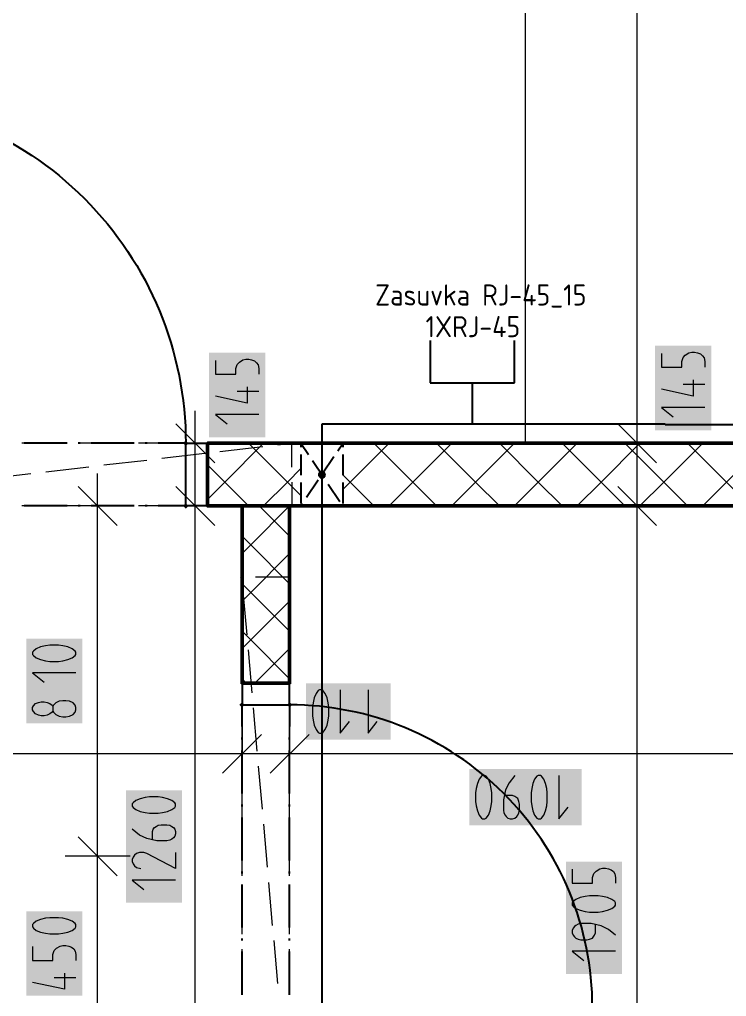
# Model space of a CAD drawing. Header units: millimetres. Extents: x 0 to 594, y 0 to 420.
# Drawn here: x 504.89 to 521.64, y 270.14 to 293.3 of the extents above; entities that cross this region are included whole.
import ezdxf
from ezdxf.enums import TextEntityAlignment as Align

# ---------------------------------------------------------------- set-up
doc = ezdxf.new("R2010")
doc.units = ezdxf.units.MM
doc.header["$LTSCALE"] = 8
for name, color, linetype in [('DESC', 1, 'Continuous'), ('PDF_Dvere', 7, 'Continuous'), ('PDF_Koty delkove', 7, 'Continuous'), ('PDF_Kuchyne', 7, 'Continuous'), ('PDF_Popis Prostupy', 7, 'Continuous'), ('PDF_Preklady', 7, 'Continuous'), ('PDF_Pricky zdene', 7, 'Continuous'), ('PDF_Prostupy', 7, 'Continuous'), ('RED_2.5mm^2', 1, 'Continuous'), ('SYMS', 7, 'Continuous'), ('TAGS', 160, 'Continuous')]:
    doc.layers.add(name, color=color, linetype=linetype)
doc.styles.add('WD_IEC', font='isocp2.shx', dxfattribs={"width": 0.9, "height": 4})

# ---------------------------------------------------------------- blocks, each defined once
blk = doc.blocks.new('RJ45Zasuvka_')
at = {"layer": 'SYMS'}
for p, q in [((0, 0), (0, 1)), ((-1, 0), (-1, -1)), ((1, 0), (-1, 0)), ((1, -1), (1, 0))]:
    blk.add_line(p, q, dxfattribs=at)
at = {"style": 'WD_IEC'}
for tag, height, p in [('INST', 2.7, (-6.093, 12.868)), ('LOC', 2.7, (-6.093, 9.868)), ('TAG1', 2.5, (-6, 6.828)), ('XREF', 2.7, (-6, -2.915)), ('DESC1', 2.7, (-6, -5.715)), ('DESC2', 2.7, (-6, -8.955)), ('DESC3', 2.7, (-6, -12.195))]:
    blk.add_attdef(tag, text='', height=height, dxfattribs=at).set_placement(p, align=Align.RIGHT)
for tag, p, height, flags in [('MFG', (3.917, 14.122), 1.5, 9), ('CAT', (3.917, 11.622), 1.5, 9), ('X2TERM01', (0, 1), 0.08, 1), ('ASSYCODE', (2.5, -0.75), 1, 1), ('FAMILY', (2.5, -2.25), 1, 1)]:
    blk.add_attdef(tag, p, '', height=height, dxfattribs=dict(at, flags=flags))
at = {"style": 'WD_IEC', "width": 0.8}
blk.add_attdef('TERM01', text='', height=2, rotation=90, dxfattribs=at).set_placement((-1, 1), align=Align.RIGHT)

msp = doc.modelspace()

# ---------------------------------------------------------------- linework, layer by layer
at = {"layer": 'PDF_Dvere', "lineweight": 25}
for points in [[(501.258, 283.256), (500.633, 283.256), (500.633, 291.456, -0.414214), (508.832, 283.256), (508.177, 283.256)], [(511.292, 269.929), (511.292, 269.88), (518.467, 269.88, 0.414214), (511.292, 277.055), (511.292, 276.54)]]:
    msp.add_lwpolyline(points, format="xyb", dxfattribs=at)
for points in [[(506.025, 283.256), (505, 283.256)], [(506.332, 283.256), (506.281, 283.256)], [(507.613, 283.256), (506.588, 283.256)], [(507.921, 283.256), (507.87, 283.256)], [(506.025, 281.77), (505, 281.77)], [(506.332, 281.77), (506.281, 281.77)], [(507.613, 281.77), (506.588, 281.77)], [(507.921, 281.77), (507.87, 281.77)], [(508.832, 281.77), (508.177, 281.77)], [(510.165, 276.54), (510.165, 277.055)], [(510.165, 276.233), (510.165, 276.284)], [(511.292, 276.233), (511.292, 276.284)], [(510.165, 274.951), (510.165, 275.976)], [(511.292, 274.951), (511.292, 275.976)], [(510.165, 274.644), (510.165, 274.695)], [(511.292, 274.644), (511.292, 274.695)], [(510.165, 273.363), (510.165, 274.388)], [(511.292, 273.363), (511.292, 274.388)], [(510.165, 273.055), (510.165, 273.106)], [(511.292, 273.055), (511.292, 273.106)], [(510.165, 271.774), (510.165, 272.799)], [(511.292, 271.774), (511.292, 272.799)], [(510.165, 271.466), (510.165, 271.518)], [(511.292, 271.466), (511.292, 271.518)], [(510.165, 270.185), (510.165, 271.21)], [(511.292, 270.185), (511.292, 271.21)]]:
    msp.add_lwpolyline(points, dxfattribs=at)
for points in [[(509.345, 281.77), (508.832, 281.77), (508.832, 283.256), (509.345, 283.256)], [(510.165, 277.568), (510.165, 277.055), (511.292, 277.055), (511.292, 277.568)]]:
    msp.add_lwpolyline(points, close=True, dxfattribs=at)
at = {"layer": 'PDF_Dvere', "lineweight": 25, "transparency": 33554559}
for points in [[(508.897, 283.256), (508.832, 283.192), (508.832, 283.32), (508.768, 283.256)], [(508.897, 281.77), (508.832, 281.706), (508.832, 281.834), (508.768, 281.77)], [(510.165, 276.991), (510.101, 277.055), (510.229, 277.055), (510.165, 277.119)], [(511.292, 276.991), (511.228, 277.055), (511.357, 277.055), (511.292, 277.119)]]:
    msp.add_solid(points, dxfattribs=at)
at = {"layer": 'PDF_Koty delkove', "lineweight": 18}
for points in [[(519.529, 258.451), (519.529, 260.553), (519.529, 261.764), (519.529, 262.244), (519.529, 281.77), (519.529, 283.256), (519.529, 340.194)], [(520.105, 285.386), (520.105, 285.057), (520.583, 285.057), (520.583, 285.194), (520.618, 285.29), (520.669, 285.345), (520.754, 285.399), (520.822, 285.413), (520.89, 285.413), (520.959, 285.399), (521.027, 285.372), (521.078, 285.331), (521.113, 285.277), (521.13, 285.194), (521.13, 285.057)], [(509.539, 285.22), (509.539, 284.891), (510.017, 284.891), (510.017, 285.028), (510.052, 285.123), (510.103, 285.178), (510.188, 285.233), (510.256, 285.247), (510.324, 285.247), (510.393, 285.233), (510.461, 285.206), (510.512, 285.164), (510.547, 285.11), (510.564, 285.028), (510.564, 284.891)], [(510.29, 284.59), (510.29, 284.206), (509.539, 284.371)], [(520.856, 284.756), (520.856, 284.372), (520.105, 284.537)], [(521.13, 284.647), (520.618, 284.647)], [(510.564, 284.48), (510.052, 284.48)], [(509.056, 283.256), (509.056, 284.025)], [(510.564, 283.933), (509.539, 283.933), (509.812, 283.714)], [(521.13, 284.099), (520.105, 284.099), (520.378, 283.88)], [(509.517, 282.795), (508.595, 283.717)], [(519.99, 282.795), (519.068, 283.717)], [(509.825, 283.256), (509.056, 283.256), (508.287, 283.256)], [(509.056, 247.177), (509.056, 258.451), (509.056, 260.553), (509.056, 267.266), (509.056, 268.855), (509.056, 281.77), (509.056, 283.256)], [(520.298, 283.256), (519.529, 283.256), (518.76, 283.256)], [(506.742, 281.77), (506.742, 282.539)], [(507.203, 281.309), (506.281, 282.231)], [(509.517, 281.309), (508.595, 282.231)], [(519.99, 281.309), (519.068, 282.231)], [(507.511, 281.77), (506.742, 281.77), (505.973, 281.77)], [(506.742, 268.855), (506.742, 273.468), (506.742, 281.77)], [(509.825, 281.77), (509.056, 281.77), (508.287, 281.77)], [(520.298, 281.77), (519.529, 281.77), (518.76, 281.77)], [(505.818, 278.468), (505.613, 278.468), (505.512, 278.454), (505.392, 278.427), (505.289, 278.386), (505.221, 278.331), (505.204, 278.303), (505.204, 278.249), (505.221, 278.221), (505.289, 278.167), (505.392, 278.126), (505.512, 278.098), (505.613, 278.084), (505.818, 278.084), (505.921, 278.098), (506.041, 278.126), (506.143, 278.167), (506.212, 278.221), (506.229, 278.249), (506.229, 278.303), (506.212, 278.331), (506.143, 278.386), (506.041, 278.427), (505.921, 278.454), (505.818, 278.468)], [(506.229, 277.811), (505.204, 277.811), (505.477, 277.592)], [(511.878, 276.574), (511.919, 276.471), (511.973, 276.403), (512.001, 276.386), (512.056, 276.386), (512.083, 276.403), (512.138, 276.471), (512.179, 276.574), (512.207, 276.694), (512.221, 276.795), (512.221, 277), (512.207, 277.103), (512.179, 277.223), (512.138, 277.325), (512.083, 277.394), (512.056, 277.411), (512.001, 277.411), (511.973, 277.394), (511.919, 277.325), (511.878, 277.223), (511.851, 277.103), (511.837, 277)], [(512.494, 277.411), (512.494, 276.386), (512.713, 276.659)], [(513.151, 277.411), (513.151, 276.386), (513.37, 276.659)], [(505.682, 276.907), (505.665, 276.88), (505.613, 276.839), (505.546, 276.812), (505.477, 276.798), (505.408, 276.798), (505.341, 276.812), (505.272, 276.839), (505.221, 276.894), (505.204, 276.935), (505.204, 276.989), (505.221, 277.03), (505.272, 277.085), (505.341, 277.113), (505.408, 277.127), (505.477, 277.127), (505.546, 277.113), (505.613, 277.085), (505.665, 277.044), (505.682, 277.017)], [(511.837, 277), (511.837, 276.795), (511.851, 276.694), (511.878, 276.574)], [(510.165, 276.662), (510.165, 275.894), (510.165, 275.125)], [(511.292, 276.662), (511.292, 275.894), (511.292, 275.125)], [(510.626, 276.355), (509.704, 275.432)], [(511.754, 276.355), (510.831, 275.432)], [(541.427, 275.894), (536.895, 275.894), (534.252, 275.894), (533.486, 275.894), (522.465, 275.894), (511.292, 275.894), (510.165, 275.894), (491.818, 275.894), (489.05, 275.894), (476.75, 275.894), (474.598, 275.894)], [(516.632, 275.381), (516.495, 275.21), (516.412, 275.039)], [(517.672, 275.381), (517.672, 274.356), (517.891, 274.629)], [(507.582, 274.735), (507.566, 274.708), (507.566, 274.653), (507.582, 274.625), (507.651, 274.571), (507.753, 274.53), (507.873, 274.502), (507.975, 274.488), (508.18, 274.488), (508.282, 274.502), (508.402, 274.53), (508.505, 274.571), (508.573, 274.625), (508.591, 274.653), (508.591, 274.708), (508.573, 274.735), (508.505, 274.79), (508.402, 274.831), (508.282, 274.858), (508.18, 274.872)], [(508.18, 274.872), (507.975, 274.872), (507.873, 274.858), (507.753, 274.831), (507.651, 274.79), (507.582, 274.735)], [(516.412, 275.039), (516.358, 274.8), (516.358, 274.56), (516.372, 274.493), (516.399, 274.441), (516.426, 274.407), (516.467, 274.373), (516.522, 274.356), (516.577, 274.356), (516.632, 274.373), (516.673, 274.407), (516.7, 274.441), (516.728, 274.493), (516.742, 274.56), (516.742, 274.698), (516.728, 274.765), (516.7, 274.834), (516.632, 274.885), (516.577, 274.903), (516.385, 274.903)], [(508.044, 273.859), (508.044, 274.05), (508.061, 274.106), (508.095, 274.147), (508.13, 274.174), (508.18, 274.201), (508.249, 274.215), (508.385, 274.215), (508.454, 274.201), (508.505, 274.174), (508.539, 274.147), (508.573, 274.106), (508.591, 274.05), (508.591, 273.996), (508.573, 273.941), (508.539, 273.9), (508.505, 273.873), (508.454, 273.845), (508.385, 273.831), (508.146, 273.831), (507.907, 273.886), (507.736, 273.968), (507.566, 274.106)], [(507.203, 273.006), (506.281, 273.929)], [(507.511, 273.468), (506.742, 273.468), (505.973, 273.468)], [(508.591, 273.558), (508.591, 273.174), (507.907, 273.531), (507.839, 273.558), (507.736, 273.558), (507.668, 273.531), (507.617, 273.49), (507.582, 273.448), (507.566, 273.393), (507.566, 273.339), (507.582, 273.284), (507.617, 273.243), (507.668, 273.202), (507.77, 273.174)], [(517.991, 273.157), (517.991, 272.829), (518.469, 272.829), (518.469, 272.966), (518.504, 273.061), (518.555, 273.116), (518.64, 273.17), (518.708, 273.184), (518.776, 273.184), (518.845, 273.17), (518.913, 273.143), (518.964, 273.102), (518.999, 273.048), (519.016, 272.966), (519.016, 272.829)], [(508.591, 272.901), (507.566, 272.901), (507.839, 272.682)], [(518.605, 272.527), (518.4, 272.527), (518.299, 272.513), (518.179, 272.486), (518.076, 272.445), (518.008, 272.391), (517.991, 272.363), (517.991, 272.309), (518.008, 272.281), (518.076, 272.227), (518.179, 272.186), (518.299, 272.158), (518.4, 272.144), (518.605, 272.144), (518.708, 272.158), (518.828, 272.186), (518.93, 272.227), (518.999, 272.281), (519.016, 272.309)], [(519.016, 272.309), (519.016, 272.363), (518.999, 272.391), (518.93, 272.445), (518.828, 272.486), (518.708, 272.513), (518.605, 272.527)], [(505.818, 272.01), (505.613, 272.01), (505.512, 271.996), (505.392, 271.969), (505.289, 271.928), (505.221, 271.874), (505.204, 271.846), (505.204, 271.792), (505.221, 271.764), (505.289, 271.71), (505.392, 271.669), (505.512, 271.641), (505.613, 271.627), (505.818, 271.627), (505.921, 271.641), (506.041, 271.669), (506.143, 271.71), (506.212, 271.764), (506.229, 271.792), (506.229, 271.846), (506.212, 271.874), (506.143, 271.928), (506.041, 271.969)], [(506.041, 271.969), (505.921, 271.996), (505.818, 272.01)], [(519.016, 271.597), (518.845, 271.734), (518.674, 271.816), (518.435, 271.87), (518.195, 271.87), (518.128, 271.856), (518.076, 271.829), (518.043, 271.802), (518.008, 271.761), (517.991, 271.706), (517.991, 271.652), (518.008, 271.597), (518.043, 271.556), (518.076, 271.529), (518.128, 271.501), (518.195, 271.487), (518.333, 271.487), (518.4, 271.501), (518.469, 271.529), (518.52, 271.597), (518.538, 271.652), (518.538, 271.843)], [(505.204, 271.326), (505.204, 270.998), (505.682, 270.998), (505.682, 271.135), (505.717, 271.23), (505.768, 271.285), (505.853, 271.339), (505.921, 271.353), (505.99, 271.353), (506.058, 271.339), (506.126, 271.312), (506.177, 271.271), (506.212, 271.217), (506.229, 271.135), (506.229, 270.998)], [(519.016, 271.213), (517.991, 271.213), (518.264, 270.995)], [(505.956, 270.696), (505.956, 270.313), (505.204, 270.478)], [(506.229, 270.587), (505.717, 270.587)]]:
    msp.add_lwpolyline(points, dxfattribs=at)
for points in [[(505.99, 277.154), (505.921, 277.154), (505.836, 277.14), (505.751, 277.099), (505.699, 277.044), (505.682, 277.017), (505.682, 276.907), (505.699, 276.88), (505.751, 276.825), (505.836, 276.784), (505.921, 276.77), (505.99, 276.77), (506.075, 276.784), (506.161, 276.825), (506.212, 276.88), (506.229, 276.935), (506.229, 276.989), (506.212, 277.044), (506.161, 277.099), (506.075, 277.14)], [(515.701, 274.97), (515.701, 274.765), (515.715, 274.664), (515.742, 274.544), (515.783, 274.441), (515.837, 274.373), (515.865, 274.356), (515.92, 274.356), (515.948, 274.373), (516.002, 274.441), (516.043, 274.544), (516.071, 274.664), (516.085, 274.765), (516.085, 274.97), (516.071, 275.073), (516.043, 275.193), (516.002, 275.295), (515.948, 275.364), (515.92, 275.381), (515.865, 275.381), (515.837, 275.364), (515.783, 275.295), (515.742, 275.193), (515.715, 275.073)], [(517.015, 274.97), (517.015, 274.765), (517.029, 274.664), (517.056, 274.544), (517.097, 274.441), (517.152, 274.373), (517.18, 274.356), (517.234, 274.356), (517.262, 274.373), (517.316, 274.441), (517.357, 274.544), (517.385, 274.664), (517.399, 274.765), (517.399, 274.97), (517.385, 275.073), (517.357, 275.193), (517.316, 275.295), (517.262, 275.364), (517.234, 275.381), (517.18, 275.381), (517.152, 275.364), (517.097, 275.295), (517.056, 275.193), (517.029, 275.073)]]:
    msp.add_lwpolyline(points, close=True, dxfattribs=at)
at = {"layer": 'PDF_Koty delkove', "color": 7, "lineweight": 18, "true_color": 0xffffff, "transparency": 33554559}
for points in [[(521.284, 283.561), (521.284, 285.566), (519.951, 283.561), (519.951, 285.566)], [(510.718, 283.395), (510.718, 285.4), (509.385, 283.395), (509.385, 285.4)], [(506.383, 276.616), (506.383, 278.621), (505.051, 276.616), (505.051, 278.621)], [(513.688, 277.565), (511.684, 277.565), (513.688, 276.233), (511.684, 276.233)], [(518.21, 275.535), (515.548, 275.535), (518.21, 274.202), (515.548, 274.202)], [(508.745, 272.363), (508.745, 275.025), (507.412, 272.363), (507.412, 275.025)], [(519.17, 270.676), (519.17, 273.338), (517.838, 270.676), (517.838, 273.338)], [(506.383, 270.159), (506.383, 272.164), (505.051, 270.159), (505.051, 272.164)]]:
    msp.add_solid(points, dxfattribs=at)
at = {"layer": 'PDF_Kuchyne', "lineweight": 13}
msp.add_lwpolyline([(523.029, 283.256), (516.879, 283.256), (516.879, 295.556), (523.029, 295.556), (523.029, 289.406), (535.277, 289.406), (535.277, 295.556), (541.427, 295.556)], dxfattribs=at)
at = {"layer": 'PDF_Popis Prostupy', "lineweight": 25}
msp.add_lwpolyline([(512.1, 282.448), (512.109, 282.456), (512.117, 282.465), (512.124, 282.475), (512.128, 282.486), (512.131, 282.498), (512.132, 282.51), (512.131, 282.522), (512.127, 282.534), (512.123, 282.545), (512.116, 282.555), (512.108, 282.564), (512.098, 282.571), (512.087, 282.577), (512.076, 282.581), (512.064, 282.583), (512.052, 282.583), (512.04, 282.581), (512.028, 282.577), (512.018, 282.572), (512.008, 282.564), (512, 282.556), (511.993, 282.546), (511.988, 282.535), (511.984, 282.523), (511.983, 282.511), (511.984, 282.499), (511.987, 282.487), (511.991, 282.476), (511.997, 282.465), (512.005, 282.456), (512.015, 282.448), (512.025, 282.442), (512.036, 282.438), (512.048, 282.435), (512.06, 282.435), (512.072, 282.436), (512.084, 282.44), (512.095, 282.445)], close=True, dxfattribs=at)
for points in [[(512.015, 282.57), (512.015, 282.57)], [(512.119, 282.551), (512.119, 282.551)], [(511.996, 282.467), (511.996, 282.467)], [(512.1, 282.448), (512.1, 282.448)]]:
    msp.add_lwpolyline(points, dxfattribs=at)
at = {"layer": 'PDF_Popis Prostupy', "lineweight": 25, "transparency": 33554559}
for points in [[(512.052, 282.583), (511.991, 282.541), (511.984, 282.503)], [(512.052, 282.583), (511.984, 282.503), (512.089, 282.576)], [(512.089, 282.576), (511.984, 282.503), (511.996, 282.467)], [(511.991, 282.541), (512.052, 282.583), (512.015, 282.57)], [(512.089, 282.576), (511.996, 282.467), (512.119, 282.551)], [(512.119, 282.551), (511.996, 282.467), (512.026, 282.442)], [(512.119, 282.551), (512.026, 282.442), (512.131, 282.515)], [(512.131, 282.515), (512.026, 282.442), (512.063, 282.435)], [(512.131, 282.515), (512.063, 282.435), (512.124, 282.478)], [(512.124, 282.478), (512.063, 282.435), (512.1, 282.448)]]:
    msp.add_solid(points, dxfattribs=at)
at = {"layer": 'PDF_Preklady', "lineweight": 18}
for points in [[(505.973, 283.256), (504.948, 283.256)], [(507.357, 283.256), (506.332, 283.256)], [(508.741, 283.256), (507.716, 283.256)], [(509.345, 283.256), (509.1, 283.256)], [(510.125, 283.256), (509.345, 283.256)], [(511.344, 283.256), (510.483, 283.256)], [(511.017, 283.218), (511.344, 283.256)], [(511.344, 282.69), (511.344, 283.256)], [(508.268, 282.899), (509.286, 283.018)], [(509.643, 283.059), (510.661, 283.177)], [(506.894, 282.74), (507.912, 282.858)], [(504.145, 282.421), (505.163, 282.539)], [(505.519, 282.581), (506.537, 282.699)], [(511.344, 282.331), (511.344, 281.77), (511.292, 281.77)], [(505.973, 281.77), (504.948, 281.77)], [(507.357, 281.77), (506.332, 281.77)], [(508.741, 281.77), (507.716, 281.77)], [(509.345, 281.77), (509.1, 281.77)], [(510.125, 281.77), (509.345, 281.77)], [(511.292, 281.77), (510.483, 281.77)], [(510.165, 279.923), (510.165, 280.079)], [(511.292, 279.923), (511.292, 280.079), (510.483, 280.079)], [(510.285, 278.717), (510.195, 279.738)], [(510.165, 278.539), (510.165, 279.564)], [(511.292, 278.539), (511.292, 279.564)], [(510.406, 277.339), (510.316, 278.36)], [(510.165, 277.155), (510.165, 277.568), (510.165, 278.18)], [(511.292, 277.155), (511.292, 277.568), (511.292, 278.18)], [(510.527, 275.96), (510.438, 276.981)], [(510.165, 275.771), (510.165, 276.796)], [(511.292, 275.771), (511.292, 276.796)], [(510.649, 274.582), (510.559, 275.603)], [(510.165, 274.388), (510.165, 275.413)], [(511.292, 274.388), (511.292, 275.413)], [(510.77, 273.204), (510.68, 274.225)], [(510.165, 273.004), (510.165, 274.029)], [(511.292, 273.004), (511.292, 274.029)], [(510.891, 271.825), (510.801, 272.846)], [(510.165, 271.62), (510.165, 272.645)], [(511.292, 271.62), (511.292, 272.645)], [(511.013, 270.447), (510.923, 271.468)], [(510.165, 270.236), (510.165, 271.261)], [(511.292, 270.236), (511.292, 271.261)]]:
    msp.add_lwpolyline(points, dxfattribs=at)
at = {"layer": 'PDF_Preklady', "lineweight": 18, "transparency": 33554559}
for points in [[(509.391, 283.256), (509.345, 283.21), (509.345, 283.302), (509.299, 283.256)], [(509.391, 283.256), (509.345, 283.21), (509.345, 283.302), (509.299, 283.256)], [(511.298, 283.251), (511.338, 283.302), (511.349, 283.21), (511.39, 283.262)], [(511.344, 283.21), (511.298, 283.256), (511.39, 283.256), (511.344, 283.302)], [(511.39, 283.256), (511.344, 283.21), (511.344, 283.302), (511.298, 283.256)], [(509.391, 281.77), (509.345, 281.724), (509.345, 281.816), (509.299, 281.77)], [(509.391, 281.77), (509.345, 281.724), (509.345, 281.816), (509.299, 281.77)], [(510.211, 281.77), (510.165, 281.724), (510.165, 281.816), (510.119, 281.77)], [(510.211, 281.77), (510.165, 281.724), (510.165, 281.816), (510.119, 281.77)], [(511.339, 281.77), (511.292, 281.724), (511.292, 281.816), (511.246, 281.77)], [(511.339, 281.77), (511.292, 281.724), (511.292, 281.816), (511.246, 281.77)], [(511.39, 281.77), (511.344, 281.724), (511.344, 281.816), (511.298, 281.77)], [(511.344, 281.724), (511.298, 281.77), (511.39, 281.77), (511.344, 281.816)], [(510.169, 280.033), (510.119, 280.075), (510.211, 280.083), (510.161, 280.125)], [(510.211, 280.079), (510.165, 280.033), (510.165, 280.125), (510.119, 280.079)], [(510.165, 280.033), (510.119, 280.079), (510.211, 280.079), (510.165, 280.125)], [(511.292, 280.033), (511.246, 280.079), (511.339, 280.079), (511.292, 280.125)], [(511.339, 280.079), (511.292, 280.033), (511.292, 280.125), (511.246, 280.079)], [(510.165, 277.521), (510.119, 277.568), (510.211, 277.568), (510.165, 277.614)], [(510.165, 277.521), (510.119, 277.568), (510.211, 277.568), (510.165, 277.614)], [(511.292, 277.521), (511.246, 277.568), (511.339, 277.568), (511.292, 277.614)], [(511.292, 277.521), (511.246, 277.568), (511.339, 277.568), (511.292, 277.614)]]:
    msp.add_solid(points, dxfattribs=at)
at = {"layer": 'PDF_Pricky zdene', "lineweight": 9}
for points in [[(510.677, 283.256), (509.755, 282.334), (509.345, 281.924)], [(511.562, 282.013), (511.241, 282.334), (510.319, 283.256)], [(512.164, 283.256), (512.16, 283.252)], [(513.65, 283.256), (512.727, 282.334), (512.553, 282.159)], [(514.777, 281.77), (514.214, 282.334), (513.291, 283.256)], [(515.136, 283.256), (514.214, 282.334), (513.65, 281.77)], [(516.264, 281.77), (515.7, 282.334), (514.777, 283.256)], [(516.622, 283.256), (515.7, 282.334), (515.136, 281.77)], [(517.75, 281.77), (517.186, 282.334), (516.264, 283.256)], [(518.109, 283.256), (517.186, 282.334), (516.622, 281.77)], [(519.236, 281.77), (518.672, 282.334), (517.75, 283.256)], [(519.595, 283.256), (518.672, 282.334), (518.109, 281.77)], [(520.722, 281.77), (520.159, 282.334), (519.236, 283.256)], [(521.081, 283.256), (520.159, 282.334), (519.595, 281.77)], [(522.209, 281.77), (521.645, 282.334), (520.722, 283.256)], [(522.567, 283.256), (521.645, 282.334), (521.081, 281.77)], [(510.319, 281.77), (509.755, 282.334), (509.345, 282.744)], [(511.562, 282.655), (511.241, 282.334), (510.677, 281.77)], [(513.291, 281.77), (512.727, 282.334), (512.553, 282.508)], [(511.292, 281.77), (510.37, 280.848), (510.165, 280.643)], [(510.165, 281.77), (510.165, 281.77)], [(511.292, 281.053), (510.575, 281.77)], [(512.164, 281.77), (512.164, 281.77)], [(511.292, 279.925), (510.37, 280.848), (510.165, 281.053)], [(511.292, 280.643), (510.37, 279.72), (510.165, 279.515)], [(511.292, 278.798), (510.37, 279.72), (510.165, 279.925)], [(511.292, 279.515), (510.37, 278.593), (510.165, 278.388)], [(511.292, 277.67), (510.37, 278.593), (510.165, 278.798)], [(511.292, 278.388), (510.472, 277.568)], [(510.267, 277.568), (510.165, 277.67)]]:
    msp.add_lwpolyline(points, dxfattribs=at)
at = {"layer": 'PDF_Pricky zdene', "lineweight": 50}
for points in [[(509.345, 281.77), (509.345, 283.256)], [(509.345, 281.77), (510.165, 281.77), (511.292, 281.77), (511.344, 281.77), (541.427, 281.77), (541.478, 281.77), (541.478, 283.256), (541.427, 283.256), (511.344, 283.256), (509.345, 283.256)], [(511.292, 277.568), (511.292, 280.079), (511.292, 281.77), (510.165, 281.77), (510.165, 280.079), (510.165, 277.568)], [(511.292, 277.568), (510.165, 277.568)]]:
    msp.add_lwpolyline(points, dxfattribs=at)
at = {"layer": 'PDF_Prostupy', "lineweight": 25}
for points in [[(511.562, 283.252), (511.562, 283.166)], [(511.73, 283.252), (511.562, 283.252)], [(511.742, 282.982), (511.562, 283.252)], [(512.399, 283.252), (511.903, 283.252)], [(512.437, 283.079), (512.553, 283.252), (512.553, 283.166)], [(511.562, 282.992), (511.562, 282.497)], [(512.553, 282.992), (512.553, 282.497)], [(512.113, 282.426), (511.838, 282.838)], [(512.341, 282.934), (512.066, 282.522)], [(511.562, 282.324), (511.562, 281.828)], [(511.97, 282.378), (511.695, 281.966)], [(512.484, 281.869), (512.209, 282.281)], [(512.553, 282.324), (512.553, 281.828)], [(511.599, 281.822), (511.562, 281.766)], [(511.73, 281.766), (511.562, 281.766)], [(512.399, 281.766), (511.903, 281.766)]]:
    msp.add_lwpolyline(points, dxfattribs=at)
at = {"layer": 'PDF_Prostupy', "lineweight": 25, "transparency": 33554559}
for points in [[(511.579, 283.226), (511.536, 283.235), (511.588, 283.269), (511.545, 283.278)], [(512.584, 283.252), (512.553, 283.221), (512.553, 283.283), (512.522, 283.252)], [(512.553, 283.283), (512.584, 283.252), (512.522, 283.252), (512.553, 283.221)], [(512.57, 283.278), (512.579, 283.235), (512.527, 283.269), (512.536, 283.226)], [(511.579, 281.792), (511.588, 281.749), (511.536, 281.783), (511.545, 281.74)], [(512.553, 281.797), (512.584, 281.766), (512.522, 281.766), (512.553, 281.735)], [(512.584, 281.766), (512.553, 281.735), (512.553, 281.797), (512.522, 281.766)], [(512.57, 281.74), (512.527, 281.749), (512.579, 281.783), (512.536, 281.792)]]:
    msp.add_solid(points, dxfattribs=at)
at = {"layer": 'RED_2.5mm^2'}
for p, q in [((512.061, 262.376), (512.061, 283.716)), ((512.061, 283.716), (520.192, 283.716)), ((520.192, 283.702), (540.574, 283.702))]:
    msp.add_line(p, q, dxfattribs=at)

# ---------------------------------------------------------------- block references
at = {"layer": 'SYMS'}
ref = msp.add_blockref('RJ45Zasuvka_', (515.621, 284.688), dxfattribs=dict(at, rotation=180))
ref.add_attrib('TAG1', 'Zasuvka RJ-45_15', dxfattribs={"layer": 'TAGS', "height": 0.5, "style": 'WD_IEC'}).set_placement((518.326, 286.52), align=Align.RIGHT)
ref.add_attrib('DESC1', '1XRJ-45', dxfattribs={"layer": 'DESC', "height": 0.5, "style": 'WD_IEC'}).set_placement((516.757, 285.769), align=Align.RIGHT)

doc.saveas('drawing.dxf')
